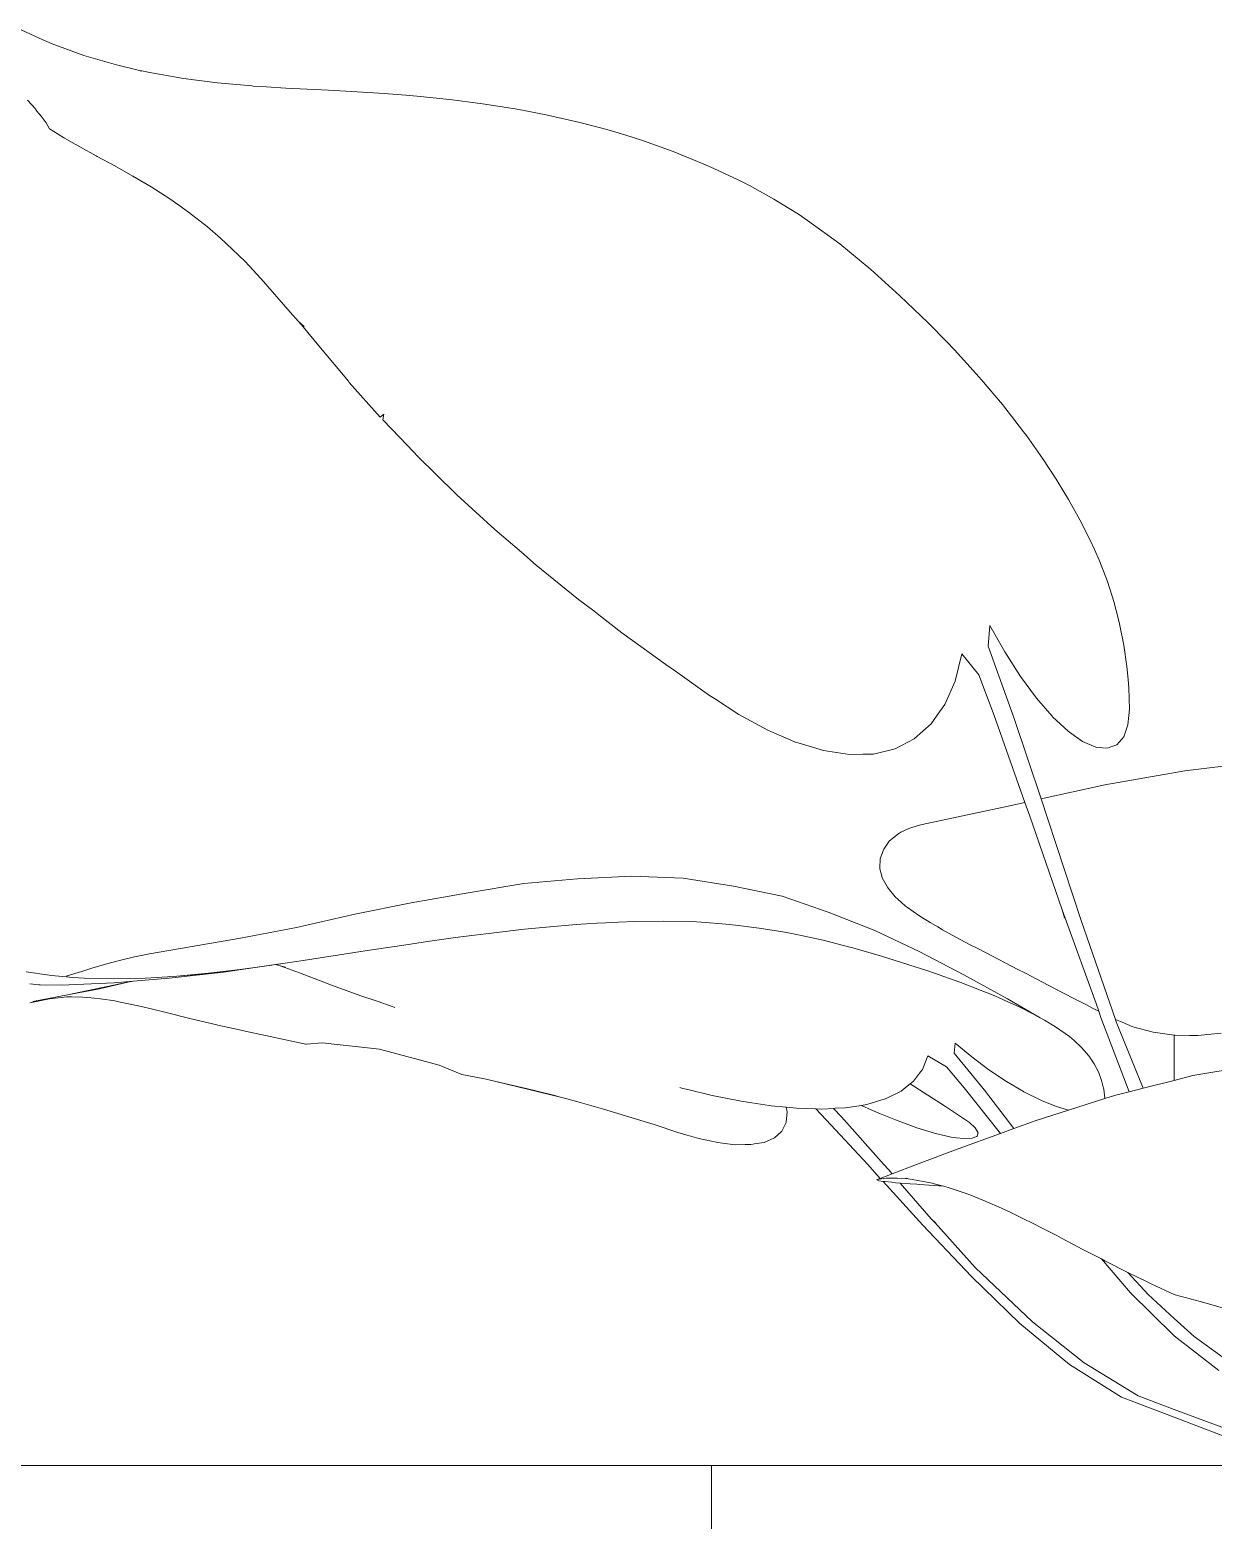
# Model space of a CAD drawing. Header units: inches. Extents: x 249 to 1192, y -18 to 440.
# Drawn here: x 616.2858 to 616.6788, y 240.5811 to 241.0761 of the extents above; entities that cross this region are included whole.
import ezdxf

# ---------------------------------------------------------------- set-up
doc = ezdxf.new("R2010")
doc.units = ezdxf.units.IN
doc.header["$MEASUREMENT"] = 0
for name, color, linetype, lineweight in [('BALOK', 3, 'Continuous', 20), ('DINDING', 6, 'Continuous', 0), ('VEGETASI', 60, 'Continuous', 0)]:
    doc.layers.add(name, color=color, linetype=linetype, lineweight=lineweight)
doc.layers.add('KOLOM', color=5, linetype='Continuous')

# ---------------------------------------------------------------- blocks, each defined once
blk = doc.blocks.new('tanaman')
for p, q in [((585.84467, 360.30699), (585.83865, 360.30416)), ((585.8344, 360.30232), (585.82383, 360.29845)), ((585.83865, 360.30416), (585.8344, 360.30232)), ((585.81298, 360.2953), (585.8053, 360.29351)), ((585.82383, 360.29845), (585.81298, 360.2953)), ((585.79072, 360.29085), (585.77942, 360.28939)), ((585.80193, 360.29279), (585.79072, 360.29085)), ((585.80462, 360.29336), (585.80193, 360.29279)), ((585.8053, 360.29351), (585.80462, 360.29336)), ((585.80494, 360.2933), (585.80462, 360.29336)), ((585.8053, 360.29351), (585.80494, 360.2933)), ((585.71694, 360.28529), (585.71326, 360.28497)), ((585.72413, 360.28586), (585.71694, 360.28529)), ((585.73312, 360.28642), (585.72413, 360.28586)), ((585.73491, 360.28653), (585.73312, 360.28642)), ((585.74261, 360.28689), (585.73491, 360.28653)), ((585.7568, 360.28757), (585.74261, 360.28689)), ((585.76334, 360.28799), (585.7568, 360.28757)), ((585.76756, 360.28829), (585.76334, 360.28799)), ((585.7681, 360.28833), (585.76756, 360.28829)), ((585.77942, 360.28939), (585.7681, 360.28833)), ((585.68061, 360.28072), (585.67761, 360.28017)), ((585.69147, 360.28244), (585.68061, 360.28072)), ((585.69557, 360.28299), (585.69147, 360.28244)), ((585.70236, 360.28385), (585.69557, 360.28299)), ((585.71326, 360.28497), (585.70236, 360.28385)), ((585.8394, 360.28), (585.83992, 360.28065)), ((585.83992, 360.28065), (585.84004, 360.2808)), ((585.84004, 360.2808), (585.84255, 360.28363)), ((585.65915, 360.27623), (585.6518, 360.2743)), ((585.66983, 360.27866), (585.65915, 360.27623)), ((585.67761, 360.28017), (585.66983, 360.27866)), ((585.83526, 360.27408), (585.83636, 360.27609)), ((585.83636, 360.27609), (585.83796, 360.2783)), ((585.83796, 360.2783), (585.8394, 360.28)), ((585.64413, 360.27207), (585.63828, 360.27019)), ((585.64863, 360.27342), (585.64413, 360.27207)), ((585.6518, 360.2743), (585.64863, 360.27342)), ((585.82494, 360.26799), (585.82953, 360.2706)), ((585.82953, 360.2706), (585.83025, 360.27101)), ((585.83025, 360.27101), (585.83239, 360.2723)), ((585.83239, 360.2723), (585.83526, 360.27408)), ((585.62813, 360.26655), (585.61822, 360.26247)), ((585.63828, 360.27019), (585.62813, 360.26655)), ((585.81974, 360.26515), (585.82494, 360.26799)), ((585.61468, 360.26094), (585.60628, 360.25702)), ((585.61822, 360.26247), (585.61468, 360.26094)), ((585.80762, 360.25842), (585.81358, 360.26178)), ((585.81358, 360.26178), (585.81937, 360.26494)), ((585.81937, 360.26494), (585.81974, 360.26515)), ((585.60628, 360.25702), (585.60284, 360.25526)), ((585.80152, 360.25479), (585.80619, 360.25761)), ((585.80619, 360.25761), (585.80762, 360.25842)), ((585.59468, 360.25075), (585.58654, 360.24571)), ((585.60284, 360.25526), (585.59468, 360.25075)), ((585.79229, 360.24874), (585.79532, 360.2508)), ((585.79532, 360.2508), (585.79995, 360.25382)), ((585.79995, 360.25382), (585.80152, 360.25479)), ((585.58654, 360.24571), (585.5835, 360.2437)), ((585.78279, 360.2415), (585.78907, 360.2464)), ((585.78907, 360.2464), (585.79229, 360.24874)), ((585.5835, 360.2437), (585.57279, 360.2359)), ((585.77844, 360.23782), (585.78279, 360.2415)), ((585.57279, 360.2359), (585.56318, 360.22793)), ((585.77028, 360.23003), (585.77652, 360.23606)), ((585.77652, 360.23606), (585.77844, 360.23782)), ((585.56261, 360.22744), (585.55286, 360.21866)), ((585.56318, 360.22793), (585.56261, 360.22744)), ((585.76501, 360.2244), (585.77028, 360.23003)), ((585.7553, 360.21319), (585.76493, 360.22431)), ((585.76493, 360.22431), (585.76501, 360.2244)), ((585.55286, 360.21866), (585.54355, 360.20973)), ((585.75256, 360.21015), (585.7553, 360.21319)), ((585.54316, 360.20934), (585.53734, 360.20341)), ((585.54355, 360.20973), (585.54316, 360.20934)), ((585.74582, 360.20197), (585.75096, 360.20832)), ((585.75256, 360.21015), (585.75066, 360.20845)), ((585.75096, 360.20832), (585.75066, 360.20845)), ((585.75096, 360.20832), (585.75256, 360.21015)), ((585.75096, 360.20832), (585.75256, 360.21015)), ((585.75096, 360.20832), (585.75256, 360.21015)), ((585.75096, 360.20832), (585.75256, 360.21015)), ((585.75096, 360.20832), (585.75256, 360.21015)), ((585.53734, 360.20341), (585.53474, 360.20069)), ((585.73596, 360.19023), (585.74582, 360.20197)), ((585.53474, 360.20069), (585.52647, 360.1916)), ((585.52647, 360.1916), (585.52576, 360.19077)), ((585.52576, 360.19077), (585.51879, 360.1825)), ((585.72542, 360.17836), (585.73569, 360.18988)), ((585.73569, 360.18988), (585.73596, 360.19023)), ((585.51879, 360.1825), (585.51463, 360.17723)), ((585.51463, 360.17723), (585.51175, 360.17345)), ((585.71886, 360.17157), (585.72455, 360.17739)), ((585.72426, 360.1793), (585.72455, 360.17739)), ((585.72542, 360.17836), (585.72426, 360.1793)), ((585.51085, 360.17222), (585.50538, 360.16449)), ((585.51175, 360.17345), (585.51085, 360.17222)), ((585.71434, 360.16677), (585.71886, 360.17157)), ((585.71294, 360.16525), (585.71434, 360.16677)), ((585.50538, 360.16449), (585.50095, 360.15772)), ((585.70043, 360.15302), (585.71294, 360.16525)), ((585.50095, 360.15772), (585.49841, 360.15357)), ((585.49841, 360.15357), (585.49685, 360.15094)), ((585.68731, 360.14096), (585.69993, 360.15257)), ((585.69993, 360.15257), (585.70043, 360.15302)), ((585.49685, 360.15094), (585.49307, 360.14418)), ((585.49307, 360.14418), (585.48964, 360.13743)), ((585.48964, 360.13743), (585.48823, 360.13438)), ((585.67847, 360.13344), (585.68731, 360.14096)), ((585.48823, 360.13438), (585.48659, 360.13061)), ((585.67365, 360.12916), (585.67847, 360.13344)), ((585.48659, 360.13061), (585.48395, 360.12371)), ((585.65957, 360.1177), (585.67365, 360.12916)), ((585.48395, 360.12371), (585.48171, 360.11672)), ((585.65453, 360.11394), (585.65957, 360.1177)), ((585.48091, 360.11375), (585.47989, 360.10968)), ((585.48109, 360.11445), (585.48091, 360.11375)), ((585.48171, 360.11672), (585.48109, 360.11445)), ((585.64518, 360.10667), (585.65228, 360.11223)), ((585.65228, 360.11223), (585.65453, 360.11394)), ((585.47989, 360.10968), (585.47847, 360.1026)), ((585.518, 360.10035), (585.52293, 360.10912)), ((585.52293, 360.10912), (585.52354, 360.10227)), ((585.47847, 360.1026), (585.47746, 360.0955)), ((585.51492, 360.0782), (585.52354, 360.10227)), ((585.63059, 360.09613), (585.64518, 360.10667)), ((585.5128, 360.09222), (585.518, 360.10035)), ((585.53229, 360.09968), (585.52659, 360.09278)), ((585.53229, 360.09968), (585.53454, 360.09066)), ((585.47746, 360.0955), (585.47707, 360.0912)), ((585.50748, 360.08497), (585.5128, 360.09222)), ((585.52659, 360.09278), (585.52154, 360.07924)), ((585.61605, 360.08587), (585.62735, 360.09397)), ((585.62735, 360.09397), (585.63059, 360.09613)), ((585.47685, 360.0884), (585.47663, 360.08134)), ((585.47707, 360.0912), (585.47685, 360.0884)), ((585.53454, 360.09066), (585.53796, 360.08286)), ((585.50231, 360.079), (585.50748, 360.08497)), ((585.53796, 360.08286), (585.53964, 360.08047)), ((585.60635, 360.07957), (585.61444, 360.08486)), ((585.61444, 360.08486), (585.61605, 360.08587)), ((585.47663, 360.08134), (585.47682, 360.07919)), ((585.47682, 360.07919), (585.4771, 360.07615)), ((585.49701, 360.07399), (585.50217, 360.07883)), ((585.50217, 360.07883), (585.50231, 360.079)), ((585.50598, 360.05149), (585.51492, 360.0782)), ((585.52154, 360.07924), (585.5113, 360.05032)), ((585.53964, 360.08047), (585.54246, 360.07645)), ((585.59671, 360.07433), (585.60635, 360.07957)), ((585.4771, 360.07615), (585.47851, 360.07216)), ((585.49216, 360.07057), (585.49653, 360.07365)), ((585.49653, 360.07365), (585.49701, 360.07399)), ((585.54246, 360.07645), (585.54797, 360.07154)), ((585.58729, 360.07028), (585.59313, 360.07285)), ((585.59313, 360.07285), (585.59671, 360.07433)), ((585.47851, 360.07216), (585.48082, 360.06952)), ((585.48082, 360.06952), (585.48276, 360.06879)), ((585.48276, 360.06879), (585.48393, 360.06834)), ((585.48393, 360.06834), (585.48558, 360.0685)), ((585.48558, 360.0685), (585.48775, 360.06868)), ((585.48775, 360.06868), (585.49216, 360.07057)), ((585.54797, 360.07154), (585.54805, 360.0715)), ((585.54805, 360.0715), (585.5544, 360.06819)), ((585.5544, 360.06819), (585.56166, 360.06643)), ((585.56963, 360.06623), (585.57822, 360.06755)), ((585.57822, 360.06755), (585.58663, 360.0701)), ((585.58663, 360.0701), (585.58729, 360.07028)), ((585.42652, 360.06466), (585.45826, 360.06082)), ((585.56166, 360.06643), (585.5652, 360.06638)), ((585.5652, 360.06638), (585.56963, 360.06623)), ((585.45826, 360.06082), (585.48477, 360.05619)), ((585.48477, 360.05619), (585.50598, 360.05149)), ((585.50374, 360.04479), (585.50598, 360.05149)), ((585.5113, 360.05032), (585.50968, 360.04575)), ((585.5113, 360.05032), (585.51686, 360.04908)), ((585.51686, 360.04908), (585.54546, 360.043)), ((585.49266, 360.01114), (585.50374, 360.04479)), ((585.50968, 360.04575), (585.49891, 360.01469)), ((585.54546, 360.043), (585.54676, 360.04269)), ((585.54676, 360.04269), (585.54992, 360.0417)), ((585.54992, 360.0417), (585.55255, 360.04044)), ((585.55255, 360.04044), (585.55356, 360.03986)), ((585.55356, 360.03986), (585.55636, 360.03748)), ((585.55636, 360.03748), (585.55819, 360.03479)), ((585.55819, 360.03479), (585.5583, 360.03461)), ((585.5583, 360.03461), (585.55935, 360.03157)), ((585.55945, 360.02834), (585.55893, 360.0263)), ((585.55935, 360.03157), (585.55949, 360.02847)), ((585.55949, 360.02847), (585.55945, 360.02834)), ((585.5587, 360.02534), (585.55701, 360.02219)), ((585.55893, 360.0263), (585.5587, 360.02534)), ((585.62479, 360.0252), (585.60808, 360.02251)), ((585.64188, 360.02582), (585.62479, 360.0252)), ((585.65988, 360.025), (585.64188, 360.02582)), ((585.67776, 360.02346), (585.65988, 360.025)), ((585.69622, 360.02034), (585.67776, 360.02346)), ((585.55442, 360.01904), (585.55237, 360.01724)), ((585.55677, 360.02191), (585.55442, 360.01904)), ((585.55701, 360.02219), (585.55677, 360.02191)), ((585.59197, 360.01924), (585.57662, 360.01391)), ((585.60808, 360.02251), (585.59197, 360.01924)), ((585.71513, 360.01705), (585.69622, 360.02034)), ((585.49891, 360.01469), (585.49796, 360.01196)), ((585.49891, 360.01469), (585.49816, 360.01199)), ((585.55033, 360.0155), (585.54659, 360.01281)), ((585.55094, 360.01591), (585.55033, 360.0155)), ((585.55237, 360.01724), (585.55094, 360.01591)), ((585.57662, 360.01391), (585.56114, 360.00784)), ((585.73386, 360.0132), (585.71513, 360.01705)), ((585.75319, 360.00877), (585.73386, 360.0132)), ((585.48126, 359.9782), (585.49266, 360.01114)), ((585.49796, 360.01196), (585.4877, 359.98353)), ((585.49816, 360.01199), (585.49796, 360.01196)), ((585.53866, 360.00804), (585.53422, 360.00559)), ((585.54024, 360.00899), (585.53866, 360.00804)), ((585.54279, 360.01045), (585.54024, 360.00899)), ((585.54659, 360.01281), (585.54279, 360.01045)), ((585.59953, 360.00858), (585.59169, 360.00736)), ((585.60738, 360.00957), (585.59953, 360.00858)), ((585.61067, 360.0099), (585.60738, 360.00957)), ((585.61872, 360.01057), (585.61067, 360.0099)), ((585.62209, 360.01076), (585.61872, 360.01057)), ((585.63138, 360.01089), (585.62209, 360.01076)), ((585.64087, 360.01075), (585.63138, 360.01089)), ((585.64633, 360.01057), (585.64087, 360.01075)), ((585.65053, 360.01037), (585.64633, 360.01057)), ((585.65348, 360.01021), (585.65053, 360.01037)), ((585.66032, 360.00975), (585.65348, 360.01021)), ((585.67024, 360.00893), (585.66032, 360.00975)), ((585.67746, 360.00822), (585.67024, 360.00893)), ((585.68024, 360.00792), (585.67746, 360.00822)), ((585.77178, 360.00528), (585.75319, 360.00877)), ((585.52947, 360.0031), (585.52717, 360.00196)), ((585.53422, 360.00559), (585.52947, 360.0031)), ((585.56114, 360.00784), (585.54639, 360.00087)), ((585.57836, 360.00461), (585.56899, 360.00216)), ((585.58874, 360.00681), (585.57836, 360.00461)), ((585.59169, 360.00736), (585.58874, 360.00681)), ((585.69031, 360.00675), (585.68024, 360.00792)), ((585.69412, 360.00627), (585.69031, 360.00675)), ((585.70041, 360.00544), (585.69412, 360.00627)), ((585.71051, 360.00403), (585.70041, 360.00544)), ((585.71392, 360.00353), (585.71051, 360.00403)), ((585.72058, 360.00254), (585.71392, 360.00353)), ((585.80199, 360.00003), (585.77178, 360.00528)), ((585.52442, 360.00048), (585.51348, 359.99478)), ((585.52717, 360.00196), (585.52442, 360.00048)), ((585.54639, 360.00087), (585.53157, 359.99305)), ((585.55893, 359.99925), (585.54988, 359.99645)), ((585.56843, 360.002), (585.55893, 359.99925)), ((585.56899, 360.00216), (585.56843, 360.002)), ((585.72893, 360.00127), (585.72058, 360.00254)), ((585.72893, 360.00127), (585.75095, 359.99788)), ((585.80199, 360.00003), (585.80588, 359.99929)), ((585.80588, 359.99929), (585.80706, 359.99904)), ((585.80706, 359.99904), (585.81196, 359.99787)), ((585.51096, 359.99351), (585.50761, 359.99172)), ((585.51155, 359.99381), (585.51096, 359.99351)), ((585.51348, 359.99478), (585.51155, 359.99381)), ((585.54132, 359.99362), (585.53331, 359.99077)), ((585.54385, 359.99449), (585.54132, 359.99362)), ((585.5495, 359.99633), (585.54385, 359.99449)), ((585.54988, 359.99645), (585.5495, 359.99633)), ((585.74273, 359.99009), (585.75222, 359.9937)), ((585.75702, 359.99697), (585.75095, 359.99788)), ((585.75222, 359.9937), (585.75712, 359.99553)), ((585.75862, 359.99602), (585.75684, 359.99564)), ((585.75712, 359.99553), (585.75684, 359.99564)), ((585.76095, 359.9964), (585.75702, 359.99697)), ((585.75923, 359.99662), (585.75702, 359.99697)), ((585.75712, 359.99553), (585.75862, 359.99602)), ((585.75862, 359.99602), (585.76018, 359.99648)), ((585.76018, 359.99648), (585.75923, 359.99662)), ((585.77751, 359.99398), (585.76018, 359.99648)), ((585.76145, 359.99633), (585.76095, 359.9964)), ((585.77197, 359.99489), (585.76145, 359.99633)), ((585.78249, 359.99365), (585.77197, 359.99489)), ((585.79555, 359.992), (585.77751, 359.99398)), ((585.77751, 359.99398), (585.79295, 359.99267)), ((585.79295, 359.99267), (585.78249, 359.99365)), ((585.81196, 359.99787), (585.81667, 359.99658)), ((585.81667, 359.99658), (585.81697, 359.9965)), ((585.81697, 359.9965), (585.82116, 359.99525)), ((585.82116, 359.99525), (585.82483, 359.99412)), ((585.82483, 359.99412), (585.82541, 359.99394)), ((585.82541, 359.99394), (585.82711, 359.99341)), ((585.82711, 359.99341), (585.82938, 359.99272)), ((585.84294, 359.99404), (585.83534, 359.99295)), ((585.50148, 359.98852), (585.4951, 359.98522)), ((585.50761, 359.99172), (585.50148, 359.98852)), ((585.53157, 359.99305), (585.51716, 359.98515)), ((585.53262, 359.99052), (585.52589, 359.98792)), ((585.53331, 359.99077), (585.53262, 359.99052)), ((585.73183, 359.98609), (585.74246, 359.98998)), ((585.74246, 359.98998), (585.74273, 359.99009)), ((585.79547, 359.99248), (585.79295, 359.99267)), ((585.79578, 359.99244), (585.79547, 359.99248)), ((585.79611, 359.99244), (585.79547, 359.99248)), ((585.80747, 359.99101), (585.79555, 359.992)), ((585.79611, 359.99244), (585.79578, 359.99244)), ((585.80331, 359.99202), (585.79611, 359.99244)), ((585.81353, 359.99178), (585.80331, 359.99202)), ((585.80747, 359.99101), (585.80925, 359.9906)), ((585.81381, 359.99048), (585.80747, 359.99101)), ((585.80925, 359.9906), (585.82922, 359.98644)), ((585.80925, 359.9906), (585.81867, 359.98848)), ((585.82357, 359.99199), (585.81353, 359.99178)), ((585.83141, 359.9897), (585.81381, 359.99048)), ((585.81867, 359.98848), (585.82922, 359.98644)), ((585.82761, 359.99224), (585.82357, 359.99199)), ((585.82956, 359.9924), (585.82761, 359.99224)), ((585.82938, 359.99272), (585.82956, 359.9924)), ((585.83338, 359.99273), (585.82956, 359.9924)), ((585.83833, 359.98976), (585.83141, 359.9897)), ((585.83534, 359.99295), (585.83338, 359.99273)), ((585.83833, 359.98976), (585.83883, 359.98978)), ((585.83883, 359.98978), (585.84182, 359.99011)), ((585.4877, 359.98353), (585.4868, 359.98097)), ((585.4951, 359.98522), (585.49105, 359.98318)), ((585.51716, 359.98515), (585.50631, 359.97884)), ((585.51824, 359.98472), (585.51299, 359.98229)), ((585.5191, 359.98509), (585.51824, 359.98472)), ((585.52189, 359.9863), (585.5191, 359.98509)), ((585.52589, 359.98792), (585.52189, 359.9863)), ((585.72174, 359.98266), (585.72614, 359.98421)), ((585.72614, 359.98421), (585.73183, 359.98609)), ((585.81181, 359.98404), (585.80466, 359.98254)), ((585.8136, 359.9844), (585.81181, 359.98404)), ((585.81836, 359.98509), (585.8136, 359.9844)), ((585.82252, 359.98556), (585.81836, 359.98509)), ((585.82427, 359.98566), (585.82252, 359.98556)), ((585.82795, 359.9858), (585.82427, 359.98566)), ((585.82951, 359.98577), (585.82795, 359.9858)), ((585.82922, 359.98644), (585.84073, 359.98422)), ((585.83526, 359.98513), (585.82951, 359.98577)), ((585.84073, 359.98422), (585.83526, 359.98513)), ((585.84173, 359.98383), (585.83526, 359.98513)), ((585.48606, 359.97886), (585.47676, 359.95423)), ((585.4868, 359.98097), (585.48606, 359.97886)), ((585.48847, 359.98182), (585.4868, 359.98097)), ((585.49105, 359.98318), (585.48847, 359.98182)), ((585.50631, 359.97884), (585.50482, 359.97799)), ((585.50875, 359.98016), (585.50631, 359.97884)), ((585.51299, 359.98229), (585.50875, 359.98016)), ((585.72056, 359.98223), (585.72174, 359.98266)), ((585.78862, 359.97857), (585.77972, 359.97647)), ((585.79694, 359.98063), (585.78862, 359.97857)), ((585.79737, 359.98075), (585.79694, 359.98063)), ((585.80466, 359.98254), (585.79737, 359.98075)), ((585.45054, 359.97327), (585.44618, 359.97371)), ((585.46874, 359.97403), (585.46177, 359.97308)), ((585.47553, 359.97583), (585.46874, 359.97403)), ((585.47201, 359.95543), (585.48101, 359.97748)), ((585.47906, 359.97731), (585.47553, 359.97583)), ((585.48126, 359.9782), (585.47906, 359.97731)), ((585.48101, 359.97748), (585.48126, 359.9782)), ((585.49791, 359.97357), (585.49656, 359.97255)), ((585.5012, 359.9758), (585.49791, 359.97357)), ((585.50482, 359.97799), (585.5012, 359.9758)), ((585.7703, 359.97435), (585.76041, 359.97222)), ((585.77309, 359.97501), (585.7703, 359.97435)), ((585.77931, 359.97638), (585.77309, 359.97501)), ((585.77972, 359.97647), (585.77931, 359.97638)), ((585.45386, 359.97292), (585.45054, 359.97327)), ((585.45668, 359.97298), (585.45386, 359.97292)), ((585.46145, 359.97304), (585.45668, 359.97298)), ((585.46177, 359.97308), (585.46145, 359.97304)), ((585.46177, 359.97308), (585.46177, 359.95802)), ((585.4924, 359.9688), (585.4902, 359.96624)), ((585.49497, 359.97125), (585.4924, 359.9688)), ((585.49656, 359.97255), (585.49497, 359.97125)), ((585.529, 359.96583), (585.53446, 359.97038)), ((585.53446, 359.97038), (585.53477, 359.96709)), ((585.70585, 359.96305), (585.72561, 359.96843)), ((585.72561, 359.96843), (585.74464, 359.97049)), ((585.74464, 359.97049), (585.74989, 359.97005)), ((585.7501, 359.97009), (585.74989, 359.97005)), ((585.75946, 359.97204), (585.7501, 359.97009)), ((585.76041, 359.97222), (585.75946, 359.97204)), ((585.45552, 359.95961), (585.42933, 359.96407)), ((585.48837, 359.96357), (585.48692, 359.96081)), ((585.48941, 359.96513), (585.48837, 359.96357)), ((585.48959, 359.96539), (585.48941, 359.96513)), ((585.4902, 359.96624), (585.48959, 359.96539)), ((585.52328, 359.96153), (585.529, 359.96583)), ((585.52475, 359.95475), (585.53477, 359.96709)), ((585.54354, 359.96615), (585.5374, 359.96253)), ((585.54354, 359.96615), (585.54533, 359.96167)), ((585.46177, 359.95802), (585.45552, 359.95961)), ((585.48692, 359.96081), (585.48584, 359.95797)), ((585.51744, 359.95761), (585.52328, 359.96153)), ((585.5374, 359.96253), (585.53155, 359.95556)), ((585.54533, 359.96167), (585.54628, 359.96042)), ((585.54628, 359.96042), (585.54832, 359.95774)), ((585.6942, 359.95921), (585.69027, 359.9584)), ((585.69826, 359.96002), (585.6942, 359.95921)), ((585.69826, 359.96002), (585.70585, 359.96305)), ((585.47201, 359.95543), (585.46177, 359.95802)), ((585.47676, 359.95423), (585.47201, 359.95543)), ((585.48158, 359.95301), (585.47676, 359.95423)), ((585.48513, 359.95505), (585.48479, 359.95209)), ((585.4854, 359.95622), (585.48513, 359.95505)), ((585.48584, 359.95797), (585.4854, 359.95622)), ((585.50608, 359.9514), (585.51165, 359.9542)), ((585.51165, 359.9542), (585.51181, 359.9543)), ((585.51181, 359.9543), (585.51744, 359.95761)), ((585.51505, 359.94201), (585.52475, 359.95475)), ((585.53155, 359.95556), (585.51946, 359.94041)), ((585.53773, 359.94939), (585.54943, 359.95686)), ((585.54832, 359.95774), (585.54943, 359.95686)), ((585.54943, 359.95686), (585.54987, 359.95652)), ((585.54987, 359.95652), (585.55244, 359.95445)), ((585.55244, 359.95445), (585.55764, 359.95186)), ((585.6152, 359.95302), (585.62329, 359.95501)), ((585.62329, 359.95501), (585.62489, 359.95538)), ((585.62489, 359.95538), (585.62592, 359.95565)), ((585.66552, 359.95247), (585.69027, 359.9584)), ((585.67694, 359.95534), (585.66834, 359.95319)), ((585.68556, 359.95735), (585.67694, 359.95534)), ((585.69027, 359.9584), (585.68556, 359.95735)), ((585.48481, 359.95198), (585.48158, 359.95301)), ((585.48479, 359.95209), (585.48481, 359.95198)), ((585.49687, 359.94813), (585.48481, 359.95198)), ((585.49687, 359.94813), (585.50087, 359.9493)), ((585.50087, 359.9493), (585.50556, 359.9512)), ((585.50556, 359.9512), (585.50608, 359.9514)), ((585.53007, 359.9443), (585.53773, 359.94939)), ((585.55764, 359.95186), (585.55772, 359.95184)), ((585.55772, 359.95184), (585.56382, 359.95001)), ((585.56557, 359.94973), (585.5622, 359.94816)), ((585.56382, 359.95001), (585.56557, 359.94973)), ((585.56557, 359.94973), (585.57088, 359.94889)), ((585.57088, 359.94889), (585.57436, 359.94874)), ((585.57487, 359.94871), (585.57221, 359.94587)), ((585.57436, 359.94874), (585.57487, 359.94871)), ((585.57487, 359.94871), (585.57871, 359.94848)), ((585.58081, 359.94855), (585.58719, 359.94875)), ((585.58719, 359.94875), (585.59061, 359.94909)), ((585.5903, 359.94757), (585.59061, 359.94909)), ((585.59061, 359.94909), (585.59555, 359.94958)), ((585.59555, 359.94958), (585.5962, 359.94964)), ((585.5962, 359.94964), (585.60203, 359.95058)), ((585.60203, 359.95058), (585.60559, 359.95108)), ((585.60559, 359.95108), (585.6152, 359.95302)), ((585.65979, 359.9509), (585.65129, 359.94849)), ((585.66467, 359.95225), (585.65979, 359.9509)), ((585.66552, 359.95247), (585.66467, 359.95225)), ((585.66834, 359.95319), (585.66552, 359.95247)), ((585.50755, 359.94473), (585.49687, 359.94813)), ((585.51505, 359.94201), (585.50755, 359.94473)), ((585.5278, 359.94229), (585.52969, 359.944)), ((585.52969, 359.944), (585.53007, 359.9443)), ((585.55435, 359.94489), (585.54726, 359.94229)), ((585.55923, 359.94696), (585.55435, 359.94489)), ((585.57221, 359.94587), (585.55814, 359.93006)), ((585.5622, 359.94816), (585.55923, 359.94696)), ((585.56354, 359.93006), (585.57728, 359.94496)), ((585.57728, 359.94496), (585.58081, 359.94855)), ((585.57871, 359.94848), (585.58081, 359.94855)), ((585.5906, 359.94417), (585.5903, 359.94757)), ((585.5906, 359.94408), (585.5906, 359.94417)), ((585.59201, 359.94117), (585.5906, 359.94408)), ((585.63774, 359.9444), (585.63449, 359.94335)), ((585.64286, 359.94597), (585.63774, 359.9444)), ((585.65129, 359.94849), (585.64286, 359.94597)), ((585.51946, 359.94041), (585.51505, 359.94201)), ((585.53345, 359.93533), (585.51946, 359.94041)), ((585.52683, 359.94065), (585.5278, 359.94229)), ((585.52696, 359.94025), (585.52683, 359.94065)), ((585.52719, 359.93946), (585.52696, 359.94025)), ((585.5273, 359.93943), (585.52719, 359.93946)), ((585.52884, 359.93878), (585.5273, 359.93943)), ((585.53175, 359.93867), (585.52884, 359.93878)), ((585.53401, 359.93899), (585.53175, 359.93867)), ((585.53585, 359.93919), (585.53401, 359.93899)), ((585.54106, 359.94039), (585.53585, 359.93919)), ((585.54719, 359.94227), (585.54106, 359.94039)), ((585.54726, 359.94229), (585.54719, 359.94227)), ((585.59226, 359.94095), (585.59201, 359.94117)), ((585.59449, 359.93894), (585.59226, 359.94095)), ((585.59796, 359.93743), (585.59449, 359.93894)), ((585.62343, 359.93985), (585.6196, 359.9387)), ((585.62622, 359.94065), (585.62343, 359.93985)), ((585.63449, 359.94335), (585.62622, 359.94065)), ((585.54733, 359.93006), (585.53345, 359.93533)), ((585.60044, 359.93701), (585.59796, 359.93743)), ((585.60233, 359.93667), (585.60044, 359.93701)), ((585.60425, 359.93667), (585.60233, 359.93667)), ((585.60749, 359.93665), (585.60425, 359.93667)), ((585.61177, 359.93716), (585.60749, 359.93665)), ((585.6133, 359.93734), (585.61177, 359.93716)), ((585.6196, 359.9387), (585.6133, 359.93734)), ((585.55543, 359.92698), (585.54733, 359.93006)), ((585.55814, 359.93006), (585.55666, 359.92839)), ((585.56122, 359.92755), (585.56354, 359.93006)), ((585.54865, 359.92506), (585.54215, 359.92385)), ((585.55273, 359.92388), (585.54243, 359.91208)), ((585.54522, 359.90993), (585.55844, 359.92448)), ((585.5501, 359.92532), (585.54865, 359.92506)), ((585.54941, 359.92361), (585.55273, 359.92388)), ((585.5501, 359.92532), (585.55059, 359.92556)), ((585.55095, 359.92544), (585.5501, 359.92532)), ((585.55095, 359.92544), (585.55059, 359.92556)), ((585.55376, 359.92558), (585.55095, 359.92544)), ((585.55273, 359.92388), (585.55431, 359.92401)), ((585.55734, 359.9255), (585.55376, 359.92558)), ((585.55431, 359.92401), (585.55555, 359.92421)), ((585.55666, 359.92839), (585.55543, 359.92698)), ((585.55934, 359.92548), (585.55543, 359.92698)), ((585.55555, 359.92421), (585.5578, 359.92438)), ((585.55744, 359.92549), (585.55734, 359.9255)), ((585.55969, 359.92526), (585.55744, 359.92549)), ((585.5578, 359.92438), (585.55844, 359.92448)), ((585.55844, 359.92448), (585.5598, 359.9247)), ((585.55934, 359.92548), (585.56122, 359.92755)), ((585.5601, 359.9252), (585.55934, 359.92548)), ((585.5601, 359.9252), (585.55969, 359.92526)), ((585.5598, 359.9247), (585.55987, 359.92471)), ((585.55987, 359.92471), (585.5605, 359.925)), ((585.56041, 359.92506), (585.5601, 359.9252)), ((585.5605, 359.925), (585.56041, 359.92506)), ((585.52931, 359.91994), (585.52525, 359.91829)), ((585.53114, 359.9206), (585.52931, 359.91994)), ((585.53678, 359.92247), (585.53114, 359.9206)), ((585.53831, 359.92287), (585.53678, 359.92247)), ((585.54141, 359.92369), (585.53831, 359.92287)), ((585.53831, 359.92287), (585.54315, 359.92318)), ((585.54215, 359.92385), (585.54141, 359.92369)), ((585.54315, 359.92318), (585.54626, 359.92347)), ((585.54626, 359.92347), (585.54724, 359.92353)), ((585.54724, 359.92353), (585.54941, 359.92361)), ((585.51578, 359.91405), (585.51269, 359.91253)), ((585.5191, 359.91558), (585.51578, 359.91405)), ((585.52525, 359.91829), (585.5191, 359.91558)), ((585.50605, 359.90918), (585.50077, 359.90646)), ((585.50772, 359.91005), (585.50605, 359.90918)), ((585.51269, 359.91253), (585.50772, 359.91005)), ((585.54117, 359.91066), (585.5278, 359.8959)), ((585.52906, 359.89292), (585.54522, 359.90993)), ((585.54243, 359.91208), (585.54102, 359.91068)), ((585.54102, 359.91068), (585.54117, 359.91066)), ((585.54243, 359.91208), (585.54117, 359.91066)), ((585.49917, 359.90561), (585.49206, 359.90189)), ((585.50077, 359.90646), (585.49917, 359.90561)), ((585.49206, 359.90189), (585.48593, 359.8987)), ((585.47041, 359.88689), (585.47717, 359.89424)), ((585.47717, 359.89424), (585.47048, 359.89097)), ((585.48593, 359.8987), (585.47627, 359.88742)), ((585.48473, 359.89807), (585.47717, 359.89424)), ((585.48593, 359.8987), (585.48473, 359.89807)), ((585.46943, 359.89046), (585.46603, 359.88889)), ((585.47048, 359.89097), (585.46943, 359.89046)), ((585.45308, 359.88457), (585.44499, 359.88226)), ((585.46147, 359.88681), (585.45308, 359.88457)), ((585.46177, 359.88695), (585.46147, 359.88681)), ((585.46603, 359.88889), (585.46177, 359.88695)), ((585.46177, 359.87897), (585.47041, 359.88689)), ((585.47627, 359.88742), (585.46202, 359.87338)), ((585.45517, 359.87291), (585.46177, 359.87897)), ((585.50878, 359.87784), (585.4916, 359.86421)), ((585.49651, 359.86368), (585.51305, 359.87724)), ((585.43905, 359.8613), (585.45517, 359.87291)), ((585.46177, 359.87319), (585.44692, 359.86164)), ((585.46202, 359.87338), (585.46177, 359.87319)), ((585.4916, 359.86421), (585.47374, 359.85319)), ((585.47928, 359.85279), (585.49651, 359.86368)), ((585.47374, 359.85319), (585.46177, 359.84871)), ((585.46177, 359.84612), (585.47928, 359.85279)), ((585.46177, 359.84871), (585.43645, 359.83924)), ((585.43864, 359.8373), (585.46177, 359.84612)), ((585.44564, 359.83006), (585.46177, 359.83006))]:
    blk.add_line(p, q)
for points in [[(585.50878, 359.87784), (585.5278, 359.8959)], [(585.51305, 359.87724), (585.52906, 359.89292)]]:
    blk.add_lwpolyline(points)
blk = doc.blocks.new('TAMPAK SAMPING KANAN')
at = {"layer": 'BALOK'}
for points in [[(615.41219, 239.39919), (615.41219, 240.59919), (616.5877, 240.59919)], [(616.51219, 240.59919), (619.51219, 240.59919), (619.51206, 240.29923)], [(616.5877, 240.59919), (627.0127, 240.59919)]]:
    blk.add_lwpolyline(points, dxfattribs=at)
at = {"layer": 'DINDING'}
blk.add_lwpolyline([(616.51219, 240.44919), (616.51219, 240.59919), (619.91219, 240.59919), (619.91219, 240.44919)], dxfattribs=at)
at = {"layer": 'VEGETASI', "xscale": -1}
blk.add_blockref('tanaman', (1202.1276, -119.23087), dxfattribs=at)

msp = doc.modelspace()

# ---------------------------------------------------------------- block references
at = {"layer": 'KOLOM'}
msp.add_blockref('TAMPAK SAMPING KANAN', (0, 0), dxfattribs=at)

doc.saveas('drawing.dxf')
